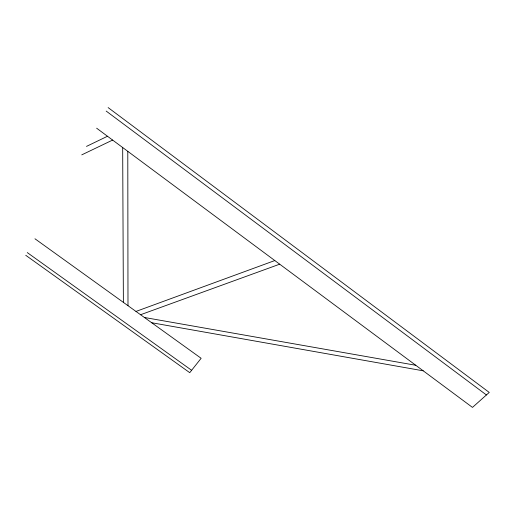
<?xml version="1.0" encoding="UTF-8"?>
<svg xmlns="http://www.w3.org/2000/svg" width="515" height="515" viewBox="0 0 515 515"><rect width="100%" height="100%" fill="white"/><g stroke="black" fill="none" stroke-linecap="round" stroke-linejoin="round"><path stroke-width="0.77" d="M86.488 146.402L107.481 136.256M81.769 154.861L112.618 140.067M135.979 311.433L274.81 260.558M140.569 314.729L279.69 264.182M144.38 317.472L415.772 365.277M151.7 322.738L423.227 370.819M27.269 252.582L191.625 370.304M25.75 255.298L189.745 372.667L201.133 358.292L34.962 238.78M96.64 128.196L472.48 407.404L489.25 392.43L108.131 107.596M106.187 111.079L486.418 394.96M122.679 147.541L123.381 302.369M127.791 151.339L127.99 305.685"/></g></svg>
